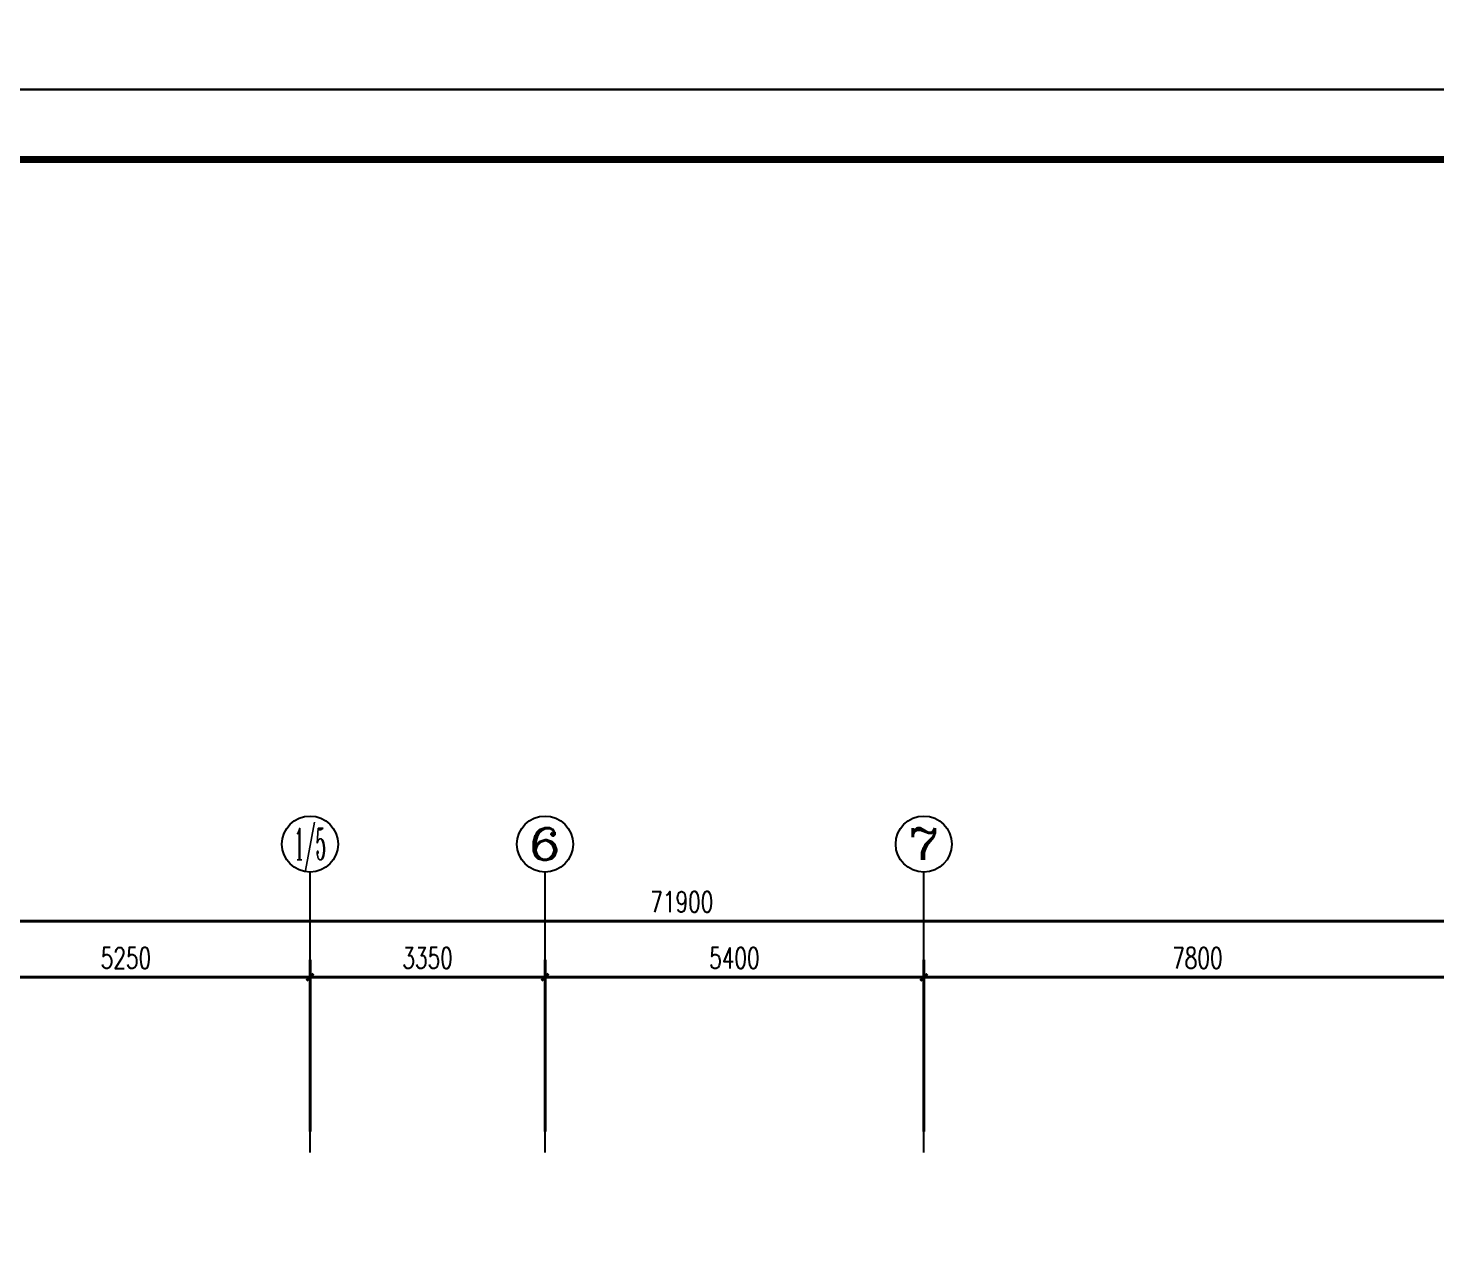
# Model space of a CAD drawing. Extents: x 491024 to 1725648, y 860327 to 1705161.
# Drawn here: x 681063 to 701131, y 1095626 to 1113194 of the extents above; entities that cross this region are included whole.
import ezdxf
from ezdxf.enums import TextEntityAlignment as Align

# ---------------------------------------------------------------- set-up
doc = ezdxf.new("R2010")
doc.units = 0
doc.header["$LTSCALE"] = 1000
doc.header["$MEASUREMENT"] = 0
doc.layers.get('Defpoints').update_dxf_attribs({"color": 8})
for name, color, linetype in [('AXIS', 8, 'Continuous'), ('AXIS_TEXT', 8, 'Continuous'), ('C-AXIS(轴号)', 8, 'Continuous'), ('C-AXIS-T(字)', 8, 'Continuous'), ('图框', 140, 'Continuous')]:
    doc.layers.add(name, color=color, linetype=linetype)
doc.layers.add('WALL', color=8, linetype='Continuous', lineweight=40)
doc.styles.add('_TCH_AXIS', font='COMPLEX', dxfattribs={"bigfont": 'GBCBIG'})
doc.styles.add('_TCH_DIM_T3', font='SIMPLEX', dxfattribs={"width": 0.705882, "bigfont": 'GBCBIG'})
doc.styles.add('COMPLEX', font='COMPLEX')
doc.dimstyles.new('_TCH_ARCH&&100', dxfattribs={"dimtxt": 297.5, "dimasz": 100, "dimexe": 250, "dimexo": 300, "dimgap": 126.25, "dimtad": 1, "dimdec": 0, "dimzin": 0, "dimdsep": 46, "dimtxsty": '_TCH_DIM_T3', "dimblk": 'ARCHTICK', "dimcen": 0.09, "dimclrt": 7, "dimazin": 2, "dimtfac": 1, "dimtdec": 0, "dimtix": 1, "dimtmove": 2, "dimatfit": 3, "dimfxl": 1, "dimtolj": 1, "dimtzin": 0, "dimarcsym": 0})

# ---------------------------------------------------------------- blocks, each defined once
blk = doc.blocks.new('_ArchTick')
at = {"color": 0, "linetype": 'ByBlock', "const_width": 0.4}
blk.add_lwpolyline([(-0.5, -0.5), (0.5, 0.5)], dxfattribs=at)
blk = doc.blocks.new('*D293')
at = {"layer": 'AXIS', "color": 0, "lineweight": -2, "transparency": 16777216}
for p, q in [((1293188, 1079648), (1293188, 1082898)), ((1365088, 1079648), (1365088, 1082898)), ((1293188, 1082648), (1365088, 1082648))]:
    blk.add_line(p, q, dxfattribs=at)
at = {"layer": 'Defpoints', "color": 0, "transparency": 16777216}
for p in [(1365088, 1082648), (1293188, 1079348), (1365088, 1079348)]:
    blk.add_point(p, dxfattribs=at)
at = {"layer": 'AXIS', "color": 0, "lineweight": -2, "transparency": 16777216, "xscale": 100, "yscale": 100, "zscale": 100, "rotation": 180}
blk.add_blockref('_ArchTick', (1293188, 1082648), dxfattribs=at)
at = {"layer": 'AXIS', "color": 0, "lineweight": -2, "transparency": 16777216, "xscale": 100, "yscale": 100, "zscale": 100}
blk.add_blockref('_ArchTick', (1365088, 1082648), dxfattribs=at)
at = {"layer": 'AXIS', "color": 7, "transparency": 16777216, "insert": (1329138, 1082923), "char_height": 297.5, "attachment_point": 5, "style": '_TCH_DIM_T3'}
blk.add_mtext('\\A1;71900', dxfattribs=at)
blk = doc.blocks.new('*D301')
at = {"layer": 'AXIS', "color": 0, "lineweight": -2, "transparency": 16777216}
for p, q in [((1318588, 1079648), (1318588, 1082098)), ((1323838, 1079648), (1323838, 1082098)), ((1318588, 1081848), (1323838, 1081848))]:
    blk.add_line(p, q, dxfattribs=at)
at = {"layer": 'Defpoints', "color": 0, "transparency": 16777216}
for p in [(1323838, 1081848), (1318588, 1079348), (1323838, 1079348)]:
    blk.add_point(p, dxfattribs=at)
at = {"layer": 'AXIS', "color": 0, "lineweight": -2, "transparency": 16777216, "xscale": 100, "yscale": 100, "zscale": 100, "rotation": 180}
blk.add_blockref('_ArchTick', (1318588, 1081848), dxfattribs=at)
at = {"layer": 'AXIS', "color": 0, "lineweight": -2, "transparency": 16777216, "xscale": 100, "yscale": 100, "zscale": 100}
blk.add_blockref('_ArchTick', (1323838, 1081848), dxfattribs=at)
at = {"layer": 'AXIS', "color": 7, "transparency": 16777216, "insert": (1321213, 1082123), "char_height": 297.5, "attachment_point": 5, "style": '_TCH_DIM_T3'}
blk.add_mtext('\\A1;5250', dxfattribs=at)
blk = doc.blocks.new('*D302')
at = {"layer": 'AXIS', "color": 0, "lineweight": -2, "transparency": 16777216}
for p, q in [((1323838, 1079648), (1323838, 1082098)), ((1327188, 1079648), (1327188, 1082098)), ((1323838, 1081848), (1327188, 1081848))]:
    blk.add_line(p, q, dxfattribs=at)
at = {"layer": 'Defpoints', "color": 0, "transparency": 16777216}
for p in [(1327188, 1081848), (1323838, 1079348), (1327188, 1079348)]:
    blk.add_point(p, dxfattribs=at)
at = {"layer": 'AXIS', "color": 0, "lineweight": -2, "transparency": 16777216, "xscale": 100, "yscale": 100, "zscale": 100, "rotation": 180}
blk.add_blockref('_ArchTick', (1323838, 1081848), dxfattribs=at)
at = {"layer": 'AXIS', "color": 0, "lineweight": -2, "transparency": 16777216, "xscale": 100, "yscale": 100, "zscale": 100}
blk.add_blockref('_ArchTick', (1327188, 1081848), dxfattribs=at)
at = {"layer": 'AXIS', "color": 7, "transparency": 16777216, "insert": (1325513, 1082123), "char_height": 297.5, "attachment_point": 5, "style": '_TCH_DIM_T3'}
blk.add_mtext('\\A1;3350', dxfattribs=at)
blk = doc.blocks.new('*D303')
at = {"layer": 'AXIS', "color": 0, "lineweight": -2, "transparency": 16777216}
for p, q in [((1327188, 1079648), (1327188, 1082098)), ((1332588, 1079648), (1332588, 1082098)), ((1327188, 1081848), (1332588, 1081848))]:
    blk.add_line(p, q, dxfattribs=at)
at = {"layer": 'Defpoints', "color": 0, "transparency": 16777216}
for p in [(1332588, 1081848), (1327188, 1079348), (1332588, 1079348)]:
    blk.add_point(p, dxfattribs=at)
at = {"layer": 'AXIS', "color": 0, "lineweight": -2, "transparency": 16777216, "xscale": 100, "yscale": 100, "zscale": 100, "rotation": 180}
blk.add_blockref('_ArchTick', (1327188, 1081848), dxfattribs=at)
at = {"layer": 'AXIS', "color": 0, "lineweight": -2, "transparency": 16777216, "xscale": 100, "yscale": 100, "zscale": 100}
blk.add_blockref('_ArchTick', (1332588, 1081848), dxfattribs=at)
at = {"layer": 'AXIS', "color": 7, "transparency": 16777216, "insert": (1329888, 1082123), "char_height": 297.5, "attachment_point": 5, "style": '_TCH_DIM_T3'}
blk.add_mtext('\\A1;5400', dxfattribs=at)
blk = doc.blocks.new('*D304')
at = {"layer": 'AXIS', "color": 0, "lineweight": -2, "transparency": 16777216}
for p, q in [((1332588, 1079648), (1332588, 1082098)), ((1340388, 1079648), (1340388, 1082098)), ((1332588, 1081848), (1340388, 1081848))]:
    blk.add_line(p, q, dxfattribs=at)
at = {"layer": 'Defpoints', "color": 0, "transparency": 16777216}
for p in [(1340388, 1081848), (1332588, 1079348), (1340388, 1079348)]:
    blk.add_point(p, dxfattribs=at)
at = {"layer": 'AXIS', "color": 0, "lineweight": -2, "transparency": 16777216, "xscale": 100, "yscale": 100, "zscale": 100, "rotation": 180}
blk.add_blockref('_ArchTick', (1332588, 1081848), dxfattribs=at)
at = {"layer": 'AXIS', "color": 0, "lineweight": -2, "transparency": 16777216, "xscale": 100, "yscale": 100, "zscale": 100}
blk.add_blockref('_ArchTick', (1340388, 1081848), dxfattribs=at)
at = {"layer": 'AXIS', "color": 7, "transparency": 16777216, "insert": (1336488, 1082123), "char_height": 297.5, "attachment_point": 5, "style": '_TCH_DIM_T3'}
blk.add_mtext('\\A1;7800', dxfattribs=at)
blk = doc.blocks.new('_AXISO')
blk.add_circle((0, 0), 0.5)
at = {"layer": 'AXIS_TEXT', "style": 'COMPLEX', "width": 1.041667}
blk.add_attdef('A', text='', height=0.56, dxfattribs=at).set_placement((-0.25, -0.28), (0.25, -0.28), align=Align.FIT)
blk = doc.blocks.new('ASDASDFSGH')
at = {"layer": 'C-AXIS(轴号)', "color": 8}
for p, q in [((1323837.7, 1079347.8), (1323837.7, 1083347.8)), ((1327187.7, 1079347.8), (1327187.7, 1083347.8)), ((1332587.7, 1079347.8), (1332587.7, 1083347.8))]:
    blk.add_line(p, q, dxfattribs=at)
ref = blk.add_blockref('_AXISO', (1323837.7, 1083747.8), dxfattribs=dict(at, xscale=800, yscale=800, zscale=800))
ref.add_attrib('A', '1/5', dxfattribs={"layer": 'C-AXIS-T(字)', "height": 452.55, "style": '_TCH_AXIS', "width": 0.411765}).set_placement((1323611.4, 1083521.5), (1324064, 1083521.5), align=Align.FIT)
ref = blk.add_blockref('_AXISO', (1327187.7, 1083747.8), dxfattribs=dict(at, xscale=800, yscale=800, zscale=800))
ref.add_attrib('A', '6', dxfattribs={"layer": 'C-AXIS-T(字)', "height": 452.5, "style": '_TCH_AXIS', "width": 1.5}).set_placement((1326961.4, 1083521.5), (1327414, 1083521.5), align=Align.FIT)
ref = blk.add_blockref('_AXISO', (1332587.7, 1083747.8), dxfattribs=dict(at, xscale=800, yscale=800, zscale=800))
ref.add_attrib('A', '7', dxfattribs={"layer": 'C-AXIS-T(字)', "height": 452.5, "style": '_TCH_AXIS', "width": 1.5}).set_placement((1332361.4, 1083521.5), (1332814, 1083521.5), align=Align.FIT)
at = {"layer": 'AXIS', "color": 8}
for p1, p2, distance, picture, middle in [((1293187.7, 1079347.8), (1365087.7, 1079347.8), 3300, '*D293', (1329137.7, 1082922.8)), ((1318587.7, 1079347.8), (1323837.7, 1079347.8), 2500, '*D301', (1321212.7, 1082122.8)), ((1323837.7, 1079347.8), (1327187.7, 1079347.8), 2500, '*D302', (1325512.7, 1082122.8)), ((1327187.7, 1079347.8), (1332587.7, 1079347.8), 2500, '*D303', (1329887.7, 1082122.8)), ((1332587.7, 1079347.8), (1340387.7, 1079347.8), 2500, '*D304', (1336487.7, 1082122.8))]:
    dim = blk.add_aligned_dim(p1=p1, p2=p2, distance=distance, dimstyle='_TCH_ARCH&&100', dxfattribs=at)
    dim.commit()
    dim.dimension.update_dxf_attribs({"geometry": picture, "text_midpoint": middle})

msp = doc.modelspace()

# ---------------------------------------------------------------- linework, layer by layer
at = {"layer": '图框'}
for points in [[(640213, 1112318.7), (745313, 1112318.7), (745313, 1171718.7), (640213, 1171718.7)], [(640213, 1052918.7), (745313, 1052918.7), (745313, 1112318.7), (640213, 1112318.7)]]:
    msp.add_lwpolyline(points, close=True, dxfattribs=at)
at = {"layer": '图框', "const_width": 100}
msp.add_lwpolyline([(642713, 1053918.7), (744313, 1053918.7), (744313, 1111318.7), (642713, 1111318.7)], close=True, dxfattribs=at)

# ---------------------------------------------------------------- block references
at = {"layer": 'WALL', "color": 252}
msp.add_blockref('ASDASDFSGH', (-638756.7, 17808.4), dxfattribs=at)

doc.saveas('drawing.dxf')
